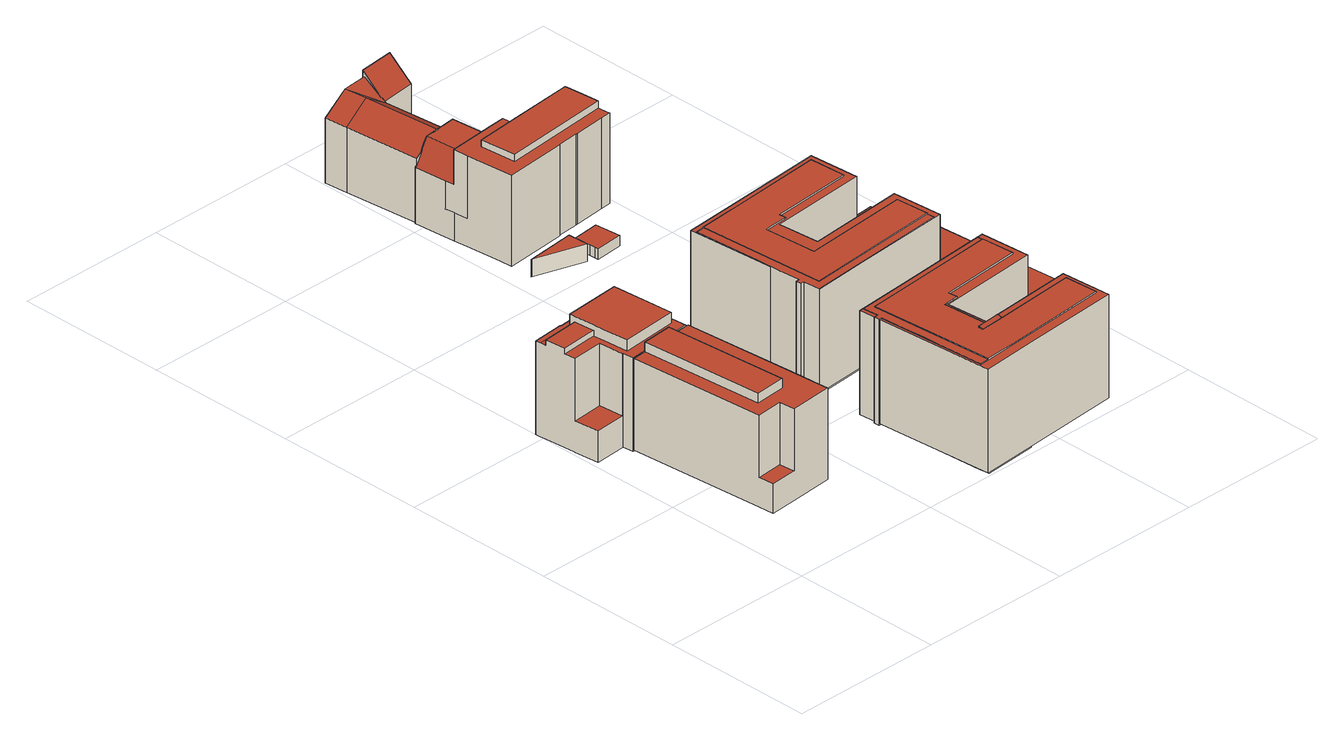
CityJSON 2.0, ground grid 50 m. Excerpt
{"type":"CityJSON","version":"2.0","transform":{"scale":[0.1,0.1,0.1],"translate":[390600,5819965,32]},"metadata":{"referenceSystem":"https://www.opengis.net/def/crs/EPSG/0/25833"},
"CityObjects":{
"building1":{"type":"Building","attributes":{"function":"1499","roofType":"1000","measuredHeight":32.65},"address":[{"locality":"Berlin","thoroughfareNumber":"148","thoroughfareName":"Friedrichstr."}],"geometry":[{"type":"MultiSurface","lod":"2","boundaries":[[[0,1,2,3,4]],[[5,6,7,8,9,10,11]],[[12,13,14,15]],[[7,16,17,18,19,20,21,22,2,1,8]],[[23,24,25,26,27,20,19,18]],[[11,13,12,25,24,28,5]],[[14,29,27,26,15]],[[30,4,3,31,32]],[[32,31,22,21]],[[31,3,2,22]],[[11,10,9,8,1,0,4,30,32,21,20,27,29,14,13]],[[15,26,25,12]],[[7,6,5,28,24,23,18,17,16]]],"semantics":{"surfaces":[{"type":"WallSurface"},{"type":"RoofSurface"},{"type":"GroundSurface"}],"values":[0,0,0,0,0,0,0,0,0,1,1,1,2]}}]},
"building2":{"type":"Building","attributes":{"roofType":"1000","measuredHeight":33.82},"address":[{"country":"Germany","locality":"Berlin"}],"geometry":[{"type":"Solid","lod":"2","boundaries":[[[[33,34,35,36]],[[37,38,39,40]],[[41,33,36,42]],[[43,44,45,46]],[[44,47,48,45]],[[34,49,50,35]],[[51,43,46,52]],[[53,54,55,56]],[[38,57,58,39]],[[59,60,61,62]],[[63,51,52,64,55,54]],[[65,66,67,37,40,68,69]],[[40,39,58,68]],[[70,71,72,73,74,75]],[[76,53,56,77]],[[78,79,49,34,33,41,80]],[[60,72,71,81,50,49,79,78,80,41,42,61]],[[82,66,65,69,83,84,85,86,87,77,56,55,64,52,46,45,48,88,89,90,91]],[[92,93,90,89]],[[86,85,84,83,69,68,58,57,94,75,74,59,62,95,76,77,87]],[[73,72,60,59,74]],[[91,90,93,96,97,82]],[[82,97,67,66]],[[61,42,95,62]],[[42,36,35,50,81,71,70,75,94,57,38,37,67,97,96,93,92,98,47,44,43,51,63,54,53,76,95]],[[92,89,88,48,47,98]]]],"semantics":{"surfaces":[{"type":"WallSurface"},{"type":"RoofSurface"},{"type":"GroundSurface"}],"values":[[0,0,0,0,0,0,0,0,0,0,0,0,1,0,0,1,0,2,0,0,1,0,0,1,1,0]]}}]},
"building3":{"type":"Building","attributes":{"roofType":"1000","measuredHeight":5.7},"address":[{"country":"Germany","locality":"Berlin"}],"geometry":[{"type":"Solid","lod":"2","boundaries":[[[[99,100,101,102]],[[103,104,100,99]],[[103,99,102,105]],[[100,104,106,101]],[[105,106,104,103]],[[102,101,106,105]]]],"semantics":{"surfaces":[{"type":"WallSurface"},{"type":"RoofSurface"},{"type":"GroundSurface"}],"values":[[0,0,1,2,0,0]]}}]},
"building4":{"type":"Building","attributes":{"function":"2151","roofType":"1000","measuredHeight":33.63},"geometry":[{"type":"MultiSurface","lod":"2","boundaries":[[[107,108,109,110,111,112]],[[112,111,110,113,114,115,116]],[[117,118,119,120,121]],[[122,123,124,125]],[[126,127,122,125,128,129]],[[130,131,124,123,132,133]],[[114,113,134,135,136,137,138]],[[139,140,109,108,107]],[[135,141,142,136]],[[143,144,114,138]],[[121,120,119,145,146]],[[147,148,149,150]],[[146,145,151,152]],[[153,154,155,156]],[[153,157,142,141,158,154]],[[152,151,126,129]],[[130,133,118,117]],[[156,155,140,139]],[[150,149,144,143]],[[116,115,148,147]],[[124,131,130,117,121,146,152,129,128,125]],[[142,157,153,156,139,107,112,116,147,150,143,138,137,136]],[[148,115,114,144,149]],[[118,133,132,123,122,127,126,151,145,119]],[[155,154,158,141,135,134,113,110,109,140]]],"semantics":{"surfaces":[{"type":"WallSurface"},{"type":"GroundSurface"},{"type":"RoofSurface"}],"values":[0,0,0,0,0,0,0,0,0,0,0,0,0,0,0,0,0,0,0,0,1,1,2,2,2]}}]},
"building5":{"type":"Building","attributes":{"roofType":"1000","measuredHeight":34.87},"address":[{"country":"Germany","locality":"Berlin"}],"geometry":[{"type":"Solid","lod":"2","boundaries":[[[[159,160,161]],[[162,163,164,165]],[[166,167,168,169]],[[167,170,171,168]],[[172,173,174,175]],[[176,166,169,177]],[[178,179,180,181]],[[179,182,183,180]],[[184,185,161]],[[186,187,188,189]],[[190,191,192,193]],[[194,195,196,197]],[[198,199,200,201]],[[202,203,190,193,204]],[[205,206,207,208]],[[206,198,201,207]],[[209,210,211,212,213,214,215,216,217,218,219,220,221,222,223,224,225,226,227,228,229,230,231,232,233,234,235,236,237,238,239,240,241,242,243,244,245,246,247,248,249,250,251,252,253,254,255,256,257,258,259,260,261,262,263,264,265,266,267,268,269,270,271,272,273,274,275,276,277,278,279,280,281,282,283,284,285,286,287,288,289,290,291,292,293,294,295,296,297]],[[298,299,300,301]],[[202,302,303,304,305,306,307,308,309,310,311]],[[312,313,314,315]],[[316,317,204,193,192]],[[318,319,320,321,322,323,324]],[[160,195,194,325,184,161]],[[326,327,328,329,330]],[[331,332,333,334]],[[332,178,181,333]],[[182,335,336,183]],[[335,337,338,336]],[[339,340,341,342]],[[343,344,345,346]],[[299,347,348,300]],[[347,339,342,348]],[[293,292,349,350]],[[292,291,351,349]],[[294,293,350,352]],[[302,202,204,317]],[[353,354,355,356]],[[319,306,305,297,296]],[[305,304,357,358]],[[287,286,359,360]],[[289,288,361,362]],[[288,287,360,361]],[[290,289,362,363]],[[291,290,363,351]],[[364,365,366,367]],[[365,368,369,366]],[[324,370,371,372,373]],[[374,375,312,315]],[[376,377,378,379]],[[380,370,324,323]],[[327,326,381,382]],[[326,330,383,381]],[[308,307,318,384,385]],[[307,306,319,318]],[[320,319,296,295]],[[318,324,373,384]],[[386,387,388,389]],[[387,390,391,388]],[[368,392,393,369]],[[392,386,389,393]],[[273,272,394,395]],[[275,274,396,397]],[[274,273,395,396]],[[276,275,397,398]],[[277,276,398,399]],[[267,266,400,401]],[[269,268,402,403]],[[268,267,401,402]],[[270,269,403,404]],[[272,271,405,394]],[[271,270,404,405]],[[282,281,406,407]],[[283,282,407,408]],[[284,283,408,409]],[[286,285,410,359]],[[285,284,409,410]],[[278,277,399,411]],[[279,278,411,412]],[[280,279,412,413]],[[281,280,413,406]],[[254,253,414,415]],[[255,254,415,416]],[[257,256,417,418]],[[256,255,416,417]],[[258,257,418,419]],[[250,249,420,421]],[[251,250,421,422]],[[252,251,422,423]],[[253,252,423,414]],[[263,262,424,425]],[[265,264,426,427]],[[264,263,425,426]],[[266,265,427,400]],[[259,258,419,428]],[[260,259,428,429]],[[261,260,429,430]],[[262,261,430,424]],[[233,232,431,432]],[[234,233,432,433]],[[236,235,434,435]],[[235,234,433,434]],[[238,237,436,437]],[[237,236,435,436]],[[229,228,438,439]],[[230,229,439,440]],[[231,230,440,441]],[[232,231,441,431]],[[245,244,442,443]],[[246,245,443,444]],[[247,246,444,445]],[[249,248,446,420]],[[248,247,445,446]],[[239,238,437,447]],[[241,240,448,449]],[[240,239,447,448]],[[242,241,449,450]],[[244,243,451,442]],[[243,242,450,451]],[[212,211,452,453]],[[214,213,454,455]],[[213,212,453,454]],[[216,215,456,457]],[[215,214,455,456]],[[217,216,457,458]],[[459,460,461,462,463,464,465,382,381,383,466]],[[467,468,469,470,471,472,473,474,475,476]],[[463,462,477,478]],[[173,172,479,480,344,343,481,199,198,206,205,482,483,484,485]],[[210,209,486,487]],[[211,210,487,452]],[[223,222,488,489]],[[224,223,489,490]],[[226,225,491,492]],[[225,224,490,491]],[[228,227,493,438]],[[227,226,492,493]],[[218,217,458,494]],[[220,219,495,496]],[[219,218,494,495]],[[221,220,496,497]],[[222,221,497,488]],[[498,499,500,501,355,354]],[[502,503,391,390,504,322,321]],[[505,506,507,508,353,356]],[[509,309,308,385,507,506,510]],[[486,209,297,305,358]],[[295,294,352,511,502,321,320]],[[512,513,514,477,462,515,516]],[[464,463,478,517,357,304,303]],[[518,466,383,330,329,519,520]],[[521,376,379,522,523,524]],[[525,314,313,526,527,528,529]],[[530,186,189,196,195,160,159]],[[531,532,533,534,535,536]],[[537,538,374,315,314,525,539]],[[367,540,526,313,312,375,364]],[[500,499,372,371,541]],[[167,166,176,542,543,512,516,515,544,545,197,196,189,188,546,547,548,170]],[[549,187,186,530,159,161,185,518,520,519,191,190,203,550,551,163,162]],[[552,553,554,378,377,535,534,538,537,555,556,200,199,481,343,346]],[[349,351,363,362,361,360,359,410,409,408,407,406,413,412,411,399,398,397,396,395,394,405,404,403,402,401,400,427,426,425,424,430,429,428,419,418,417,416,415,414,423,422,421,420,446,445,444,443,442,451,450,449,448,447,437,436,435,434,433,432,431,441,440,439,438,493,492,491,490,489,488,497,496,495,494,458,457,456,455,454,453,452,487,486,358,357,517,478,477,514,513,557,558,177,169,168,171,559,560,334,333,181,180,183,336,338,561,562,509,510,506,505,356,355,501,500,541,563,564,301,300,348,342,341,565,566,567,475,474,473,472,471,568,528,527,526,540,367,366,369,393,389,388,391,503,502,511,352,350]],[[328,327,382,465,464,303,302,317,316,192,191,519,329]],[[325,194,197,545,544,515,462,461,460,459,466,518,185,184]],[[566,565,341,340,569,570,571,572,476,475,567]],[[573,484,483,482,205,208,574,575,576,572,571]],[[558,557,513,512,543,542,176,177]],[[577,380,323,322,504,578,532,531,579,580]],[[547,546,188,187,549,162,165,581,548]],[[559,171,170,548,581,582,331,334,560]],[[564,563,541,371,583,584,585,298,301]],[[586,587,310,309,509,562,561,338,337]],[[576,575,574,208,207,201,200,556,555,537,539,525,529,588,470,469,468,467,476,572]],[[589,590,591,583,371,370,380,577,580,592,552,346,345]],[[529,528,568,471,470,588]],[[508,507,385,384,373,372,499,498,354,353]],[[480,479,590,589,345,344]],[[174,173,485,484,573,593]],[[202,311,310,587,594,550,203]],[[175,584,583,591,590,479,172]],[[580,579,524,523,553,552,592]],[[551,550,594,595,164,163]],[[569,340,339,347,299,298,585,584,175,174,593,573,571,570]],[[522,379,378,554,553,523]],[[178,332,331,582,581,165,164,595,594,587,586,337,335,182,179]],[[532,578,504,390,387,386,392,368,365,364,375,374,538,534,533]],[[531,536,535,377,376,521,524,579]]]],"semantics":{"surfaces":[{"type":"WallSurface"},{"type":"RoofSurface"},{"type":"GroundSurface"}],"values":[[0,0,0,0,0,0,0,0,0,0,0,0,0,0,0,0,1,0,1,1,1,1,1,1,0,0,0,0,0,0,0,0,0,0,0,0,0,0,0,0,0,0,0,0,0,0,0,0,0,0,0,0,0,0,0,0,0,0,0,0,0,0,0,0,0,0,0,0,0,0,0,0,0,0,0,0,0,0,0,0,0,0,0,0,0,0,0,0,0,0,0,0,0,0,0,0,0,0,0,0,0,0,0,0,0,0,0,0,0,0,0,0,0,0,0,0,0,0,0,0,0,0,0,0,1,0,0,1,0,0,0,0,0,0,0,0,0,0,0,0,0,0,0,0,0,0,0,0,0,0,0,0,0,0,0,0,0,1,1,0,2,0,0,0,0,0,0,0,0,0,0,1,1,0,1,0,0,0,0,0,0,1,1,1,1,1]]}}]},
"building6":{"type":"Building","attributes":{"function":"1132","measuredHeight":26.46},"geometry":[{"type":"MultiSurface","lod":"2","boundaries":[[[596,597,598,599]],[[600,597,596,601]],[[602,603,604]],[[602,605,603]],[[606,607,608,605]],[[602,609,606,605]],[[605,608,610,603]],[[606,609,601,596]],[[610,608,607,599,598]],[[607,606,596,599]],[[609,602,604,600,601]],[[603,610,598,597]],[[604,603,597,600]]],"semantics":{"surfaces":[{"type":"GroundSurface"},{"type":"RoofSurface"},{"type":"WallSurface"}],"values":[0,0,1,1,1,1,1,2,2,2,2,2,2]}}]},
"building7":{"type":"Building","attributes":{"roofType":"1000","measuredHeight":3.38},"address":[{"country":"Germany","locality":"Berlin"}],"geometry":[{"type":"Solid","lod":"2","boundaries":[[[[611,612,613,614]],[[615,616,611,614]],[[612,611,616,617,618,619]],[[617,620,621,618]],[[612,619,622,613]],[[615,620,617,616]],[[619,618,621,622]],[[613,622,621,620,615,614]]]],"semantics":{"surfaces":[{"type":"WallSurface"},{"type":"RoofSurface"},{"type":"GroundSurface"}],"values":[[0,0,1,0,0,0,0,2]]}}]},
"building8":{"type":"Building","attributes":{"roofType":"1000","measuredHeight":31.59},"address":[{"country":"Germany","locality":"Berlin"}],"geometry":[{"type":"Solid","lod":"2","boundaries":[[[[623,624,625,626,627,628,629,630,631,632,633]],[[634,635,636,637,638,639,640]],[[641,642,643,644]],[[645,646,647,648,649,650,651,652,653,654,655]],[[656,657,658,659,660,661,662,634,640,639,663,664,665,666,667,668,627,626,625,624,623,669,670,671,672,644,643]],[[673,674,655,654,637,636,675]],[[676,677,678,679,680,681,667,666,665,664,663,639,638]],[[642,682,656,643]],[[651,650,683,680,679,684]],[[648,685,686,649]],[[673,675,636,635]],[[687,688,689,690]],[[691,628,627,668]],[[688,692,693,689]],[[694,641,644,672]],[[690,694,672,671,670,695,687]],[[651,684,679,678,652]],[[668,667,681,691]],[[661,660,696,697,674,673,635,634,662]],[[698,696,660,659]],[[699,695,670,669]],[[700,632,631,686,685,693,692]],[[633,699,669,623]],[[687,695,699,633,632,700,692,688]],[[697,696,698,701,702,682,642,641,694,690,689,693,685,648,647,646,645,655,674]],[[682,702,657,656]],[[654,653,652,678,677,676,638,637]],[[701,698,659,658]],[[702,701,658,657]],[[650,649,686,631,630,629,628,691,681,680,683]]]],"semantics":{"surfaces":[{"type":"WallSurface"},{"type":"GroundSurface"},{"type":"RoofSurface"}],"values":[[0,0,0,0,1,0,0,0,0,0,2,0,0,0,0,0,2,0,0,0,0,0,0,2,2,0,2,0,0,2]]}}]},
"building9":{"type":"Building","attributes":{"roofType":"2100","measuredHeight":28.89},"address":[{"country":"Germany","locality":"Berlin"}],"geometry":[{"type":"Solid","lod":"2","boundaries":[[[[703,704,705,706]],[[707,708,709,703,706,710]],[[707,710,706,705,711,712]],[[704,713,711,705]],[[708,714,713,704,703,709]],[[712,711,713,714,708,707]]]],"semantics":{"surfaces":[{"type":"WallSurface"},{"type":"GroundSurface"},{"type":"RoofSurface"}],"values":[[0,0,1,0,2,0]]}}]}
},
"vertices":[
[306,426,304],[277,789,304],[277,789,335],[309,382,335],[309,382,304],[397,294,8],[390,388,8],[357,795,8],[357,795,304],[390,388,304],[393,345,304],[397,294,304],[256,283,103],[256,283,304],[252,334,304],[252,334,103],[216,784,8],[175,781,8],[129,777,8],[129,777,103],[129,777,304],[175,781,304],[175,781,335],[165,327,8],[169,276,8],[169,276,103],[165,327,103],[165,327,304],[256,283,8],[211,330,304],[248,377,304],[208,374,335],[208,374,304],
[313,1037,340],[330,832,340],[330,832,305],[313,1037,305],[124,815,305],[117,898,305],[117,898,104],[124,815,104],[126,1022,340],[126,1022,305],[341,886,305],[343,886,305],[343,886,2],[341,886,2],[344,874,305],[344,874,2],[143,817,340],[143,817,305],[327,1055,305],[327,1055,2],[105,1039,305],[105,1036,305],[105,1036,2],[105,1039,2],[14,889,305],[14,889,104],[5,994,323],[127,1004,323],[127,1004,305],[5,994,305],[312,1053,305],[312,1053,2],[124,815,2],[125,815,2],[125,815,305],[21,807,104],[21,807,2],[114,935,305],[133,936,305],[133,936,323],[114,935,323],[11,926,323],[11,926,305],[2,1030,305],[2,1030,2],[133,936,340],[136,899,340],[127,1004,340],[136,899,305],[128,779,2],[14,889,2],[14,890,2],[11,926,2],[5,994,2],[4,1012,2],[347,833,2],[349,810,2],[350,797,2],[333,796,2],[349,810,305],[350,797,305],[14,890,305],[4,1012,305],[333,796,305],[128,779,305],[347,833,305],
[721,1620,66],[721,1620,9],[559,1604,9],[559,1604,66],[723,1565,66],[723,1565,9],[724,1552,66],[724,1552,9],
[865,801,9],[865,801,173],[865,801,345],[1188,826,345],[1188,826,173],[1188,826,9],[1201,662,345],[1201,662,173],[1189,811,173],[1189,811,9],[1223,344,9],[1223,344,345],[890,318,345],[890,318,173],[890,318,9],[731,5,345],[695,468,345],[695,468,9],[731,5,9],[1237,44,345],[914,19,345],[914,19,9],[1237,44,9],[1210,508,9],[878,482,9],[878,482,345],[1211,508,345],[878,637,345],[695,623,345],[695,623,9],[878,637,9],[1201,662,9],[854,936,9],[854,936,345],[659,1086,345],[659,1086,9],[1224,365,9],[1224,365,173],[901,183,345],[901,183,9],[1348,823,9],[1348,823,173],[1382,377,173],[1382,377,9],[1224,208,345],[1224,208,9],[1165,1125,9],[1165,1125,345],[1177,961,345],[1177,961,9],[842,1100,9],[842,1100,345],
[861,156,349],[861,156,348],[861,159,349],[765,39,349],[735,449,349],[735,449,347],[765,39,347],[913,21,320],[736,7,320],[736,7,4],[913,21,4],[736,14,320],[736,14,4],[1176,687,349],[721,650,349],[721,650,347],[1176,687,347],[913,28,320],[913,28,4],[709,396,347],[699,395,347],[699,395,4],[709,396,4],[698,414,347],[698,414,4],[860,172,353],[860,172,349],[1211,184,349],[1219,75,349],[1219,75,320],[1211,184,320],[928,355,349],[931,326,349],[931,326,315],[928,355,315],[941,178,353],[942,162,348],[942,162,320],[941,178,320],[885,967,349],[887,946,349],[887,946,315],[885,967,315],[1198,377,320],[1198,377,349],[1198,377,315],[1146,1106,349],[1154,988,349],[1154,988,315],[1146,1106,315],[1249,377,69],[1248,376,69],[1248,375,69],[1247,375,69],[1247,374,69],[1247,373,69],[1246,373,69],[1246,372,69],[1246,371,69],[1246,370,69],[1245,370,69],[1245,369,69],[1245,368,69],[1245,367,69],[1245,366,69],[1245,365,69],[1245,364,69],[1246,364,69],[1246,363,69],[1246,362,69],[1246,361,69],[1247,360,69],[1247,359,69],[1248,358,69],[1248,357,69],[1249,357,69],[1249,356,69],[1250,356,69],[1250,355,69],[1251,355,69],[1251,354,69],[1252,354,69],[1252,353,69],[1253,353,69],[1254,353,69],[1254,352,69],[1255,352,69],[1256,352,69],[1257,351,69],[1258,351,69],[1259,351,69],[1260,351,69],[1261,351,69],[1262,351,69],[1263,351,69],[1264,351,69],[1265,351,69],[1266,351,69],[1266,352,69],[1267,352,69],[1268,352,69],[1269,353,69],[1270,353,69],[1271,354,69],[1272,355,69],[1273,355,69],[1273,356,69],[1274,357,69],[1275,358,69],[1275,359,69],[1276,359,69],[1276,360,69],[1276,361,69],[1277,361,69],[1277,362,69],[1277,363,69],[1277,364,69],[1277,365,69],[1278,366,69],[1278,367,69],[1278,368,69],[1277,369,69],[1277,370,69],[1277,371,69],[1277,372,69],[1276,373,69],[1276,374,69],[1276,375,69],[1275,375,69],[1275,376,69],[1274,376,69],[1274,377,69],[1273,378,69],[1273,379,69],[1272,379,69],[1383,388,69],[1382,392,69],[1216,379,69],[1216,375,69],[693,623,347],[689,678,347],[689,678,4],[693,623,4],[1200,348,320],[1218,350,320],[1217,358,320],[1216,375,320],[1216,379,320],[1207,506,320],[1197,506,320],[1197,505,320],[1189,504,320],[1190,485,320],[1341,1071,69],[1341,1072,69],[1168,1058,69],[1168,1057,69],[1140,343,315],[1200,348,315],[1207,506,174],[1216,379,174],[1382,392,174],[1345,825,174],[1345,827,174],[1185,814,174],[1196,663,174],[889,174,353],[1143,309,101],[1140,343,101],[931,326,101],[878,322,101],[881,288,101],[720,245,347],[715,315,347],[715,315,4],[720,245,4],[713,415,347],[713,415,4],[708,466,347],[708,466,4],[676,695,347],[688,696,347],[688,696,4],[676,695,4],[806,940,349],[818,767,349],[818,767,320],[806,940,320],[677,677,347],[677,677,4],[1273,379,4],[1272,379,4],[1273,378,4],[1383,388,4],[1184,539,170],[1177,628,170],[1177,628,4],[1184,539,4],[1217,358,4],[1216,375,4],[1276,375,4],[1275,375,4],[1275,376,4],[1274,376,4],[1274,377,4],[1342,1057,127],[1339,1057,127],[1339,1057,4],[1342,1057,4],[1345,979,127],[1345,979,4],[1196,663,320],[1185,662,320],[1185,662,170],[1196,663,170],[1168,1057,127],[1341,1071,127],[1044,847,102],[1036,958,102],[1036,958,71],[1044,847,71],[1185,814,320],[1143,309,69],[1140,343,69],[881,288,69],[1207,506,170],[1197,506,170],[1350,907,127],[1338,906,127],[1338,906,4],[1350,907,4],[1344,836,127],[1344,836,4],[1348,940,127],[1348,940,4],[1277,361,4],[1277,362,4],[1277,363,4],[1277,364,4],[1277,365,4],[1278,366,4],[1274,357,4],[1275,358,4],[1275,359,4],[1276,359,4],[1276,360,4],[1276,361,4],[1277,370,4],[1277,371,4],[1277,372,4],[1276,373,4],[1276,374,4],[1278,367,4],[1278,368,4],[1277,369,4],[1263,351,4],[1264,351,4],[1265,351,4],[1266,351,4],[1266,352,4],[1267,352,4],[1259,351,4],[1260,351,4],[1261,351,4],[1262,351,4],[1271,354,4],[1272,355,4],[1273,355,4],[1273,356,4],[1268,352,4],[1269,353,4],[1270,353,4],[1248,358,4],[1248,357,4],[1249,357,4],[1249,356,4],[1250,356,4],[1250,355,4],[1251,355,4],[1246,362,4],[1246,361,4],[1247,360,4],[1247,359,4],[1254,352,4],[1255,352,4],[1256,352,4],[1257,351,4],[1258,351,4],[1251,354,4],[1252,354,4],[1252,353,4],[1253,353,4],[1254,353,4],[1248,375,4],[1247,375,4],[1247,374,4],[1247,373,4],[1246,373,4],[1246,372,4],[1246,371,4],[941,178,69],[1210,200,69],[1228,201,69],[1231,202,69],[1230,202,69],[1218,350,69],[1200,348,69],[889,174,69],[784,1095,315],[913,1105,315],[1065,1117,315],[1158,1124,315],[1158,1124,4],[1065,1117,4],[913,1105,4],[784,1095,4],[661,1085,4],[661,1085,315],[1231,202,4],[1230,202,4],[1168,795,349],[847,769,349],[834,942,349],[826,1080,349],[796,1078,349],[692,1070,349],[714,759,349],[1249,377,4],[1248,376,4],[1245,367,4],[1245,366,4],[1245,365,4],[1245,364,4],[1246,364,4],[1246,363,4],[1246,370,4],[1245,370,4],[1245,369,4],[1245,368,4],[1180,628,170],[1187,628,170],[1187,628,4],[1180,628,4],[1345,825,4],[1345,827,4],[1345,827,127],[1186,540,4],[1194,540,4],[1194,540,170],[1186,540,170],[1197,505,4],[1197,506,4],[1382,392,4],[1243,55,320],[1243,55,4],[1232,186,4],[1231,202,320],[1232,186,320],[1218,350,4],[889,174,349],[878,322,349],[881,288,349],[895,835,102],[895,835,71],[842,830,71],[842,830,102],[1168,1058,315],[1341,1072,4],[1168,1058,4],[1163,1057,4],[1163,1057,315],[942,162,349],[1167,813,102],[1167,813,127],[1164,856,127],[1156,968,127],[1156,968,102],[1164,856,102],[1174,969,315],[1174,969,127],[1168,1057,315],[1341,1071,4],[1185,662,4],[1221,53,320],[1239,55,320],[1228,201,320],[1210,200,320],[869,47,320],[765,39,320],[734,37,320],[869,47,349],[1190,485,349],[840,458,349],[834,942,320],[834,942,71],[887,946,71],[1156,968,315],[1036,958,315],[1239,55,4],[1221,53,4],[734,37,4],[723,193,4],[734,468,4],[1189,504,4],[1178,662,4],[723,625,4],[683,769,4],[678,844,4],[662,1067,4],[1159,1107,4],[683,769,347],[678,844,347],[662,1067,347],[662,1067,315],[692,1070,347],[826,1080,315],[796,1078,315],[692,1070,315],[1167,813,320],[1185,814,127],[845,787,102],[845,787,320],[734,37,347],[723,193,347],[1178,662,320],[1178,662,347],[723,625,347],[734,468,347],[1189,504,347],[1159,1107,315],[847,769,320],[1168,795,320],[1176,687,320],[842,830,320],[714,759,347],[1190,485,347],[840,458,347],
[508,2269,10],[674,2282,10],[697,2035,10],[531,2021,10],[667,2358,10],[501,2344,10],[584,2351,275],[674,2282,220],[667,2358,275],[591,2275,275],[508,2269,220],[531,2021,220],[614,2028,275],[501,2344,220],[697,2035,220],
[753,1539,43],[752,1550,43],[752,1550,9],[753,1539,9],[843,1546,9],[843,1546,43],[835,1630,43],[745,1622,43],[751,1567,43],[835,1630,9],[745,1622,9],[751,1567,9],
[962,1870,10],[962,1876,10],[958,1924,10],[951,1993,10],[948,2028,10],[948,2028,101],[951,1993,101],[958,1924,101],[962,1876,101],[962,1876,326],[962,1870,326],[540,1884,10],[540,1884,101],[537,1915,101],[537,1915,191],[528,2022,192],[528,2022,10],[537,1915,10],[976,1718,304],[943,1715,304],[943,1715,10],[976,1718,10],[577,1890,304],[588,1891,304],[700,1901,304],[750,1905,304],[750,1905,101],[700,1901,101],[700,1901,270],[588,1891,270],[577,1890,251],[540,1886,191],[540,1886,304],[840,1705,10],[835,1705,10],[763,1699,10],[763,1697,10],[559,1679,10],[555,1721,10],[544,1838,10],[546,2024,10],[565,2026,10],[576,2027,10],[688,2037,10],[691,2037,10],[694,2005,10],[966,1829,10],[972,1770,10],[973,1758,10],[975,1727,10],[544,1838,101],[544,1838,304],[540,1886,101],[546,2024,222],[565,2026,252],[576,2027,270],[688,2037,270],[688,2037,101],[691,2037,101],[840,1705,304],[691,2005,101],[691,2005,270],[754,1857,304],[754,1857,101],[973,1758,326],[616,1726,326],[616,1726,304],[973,1758,304],[694,2005,101],[605,1844,326],[605,1844,304],[975,1727,304],[972,1770,326],[559,1679,304],[555,1721,304],[763,1697,304],[966,1829,326],[754,1857,326],[763,1699,304],[835,1705,304],
[665,2363,294],[781,2375,294],[781,2375,5],[665,2363,5],[671,2287,5],[671,2287,222],[669,2313,247],[669,2313,5],[789,2299,5],[672,2287,5],[789,2299,222],[672,2287,222]
]}
